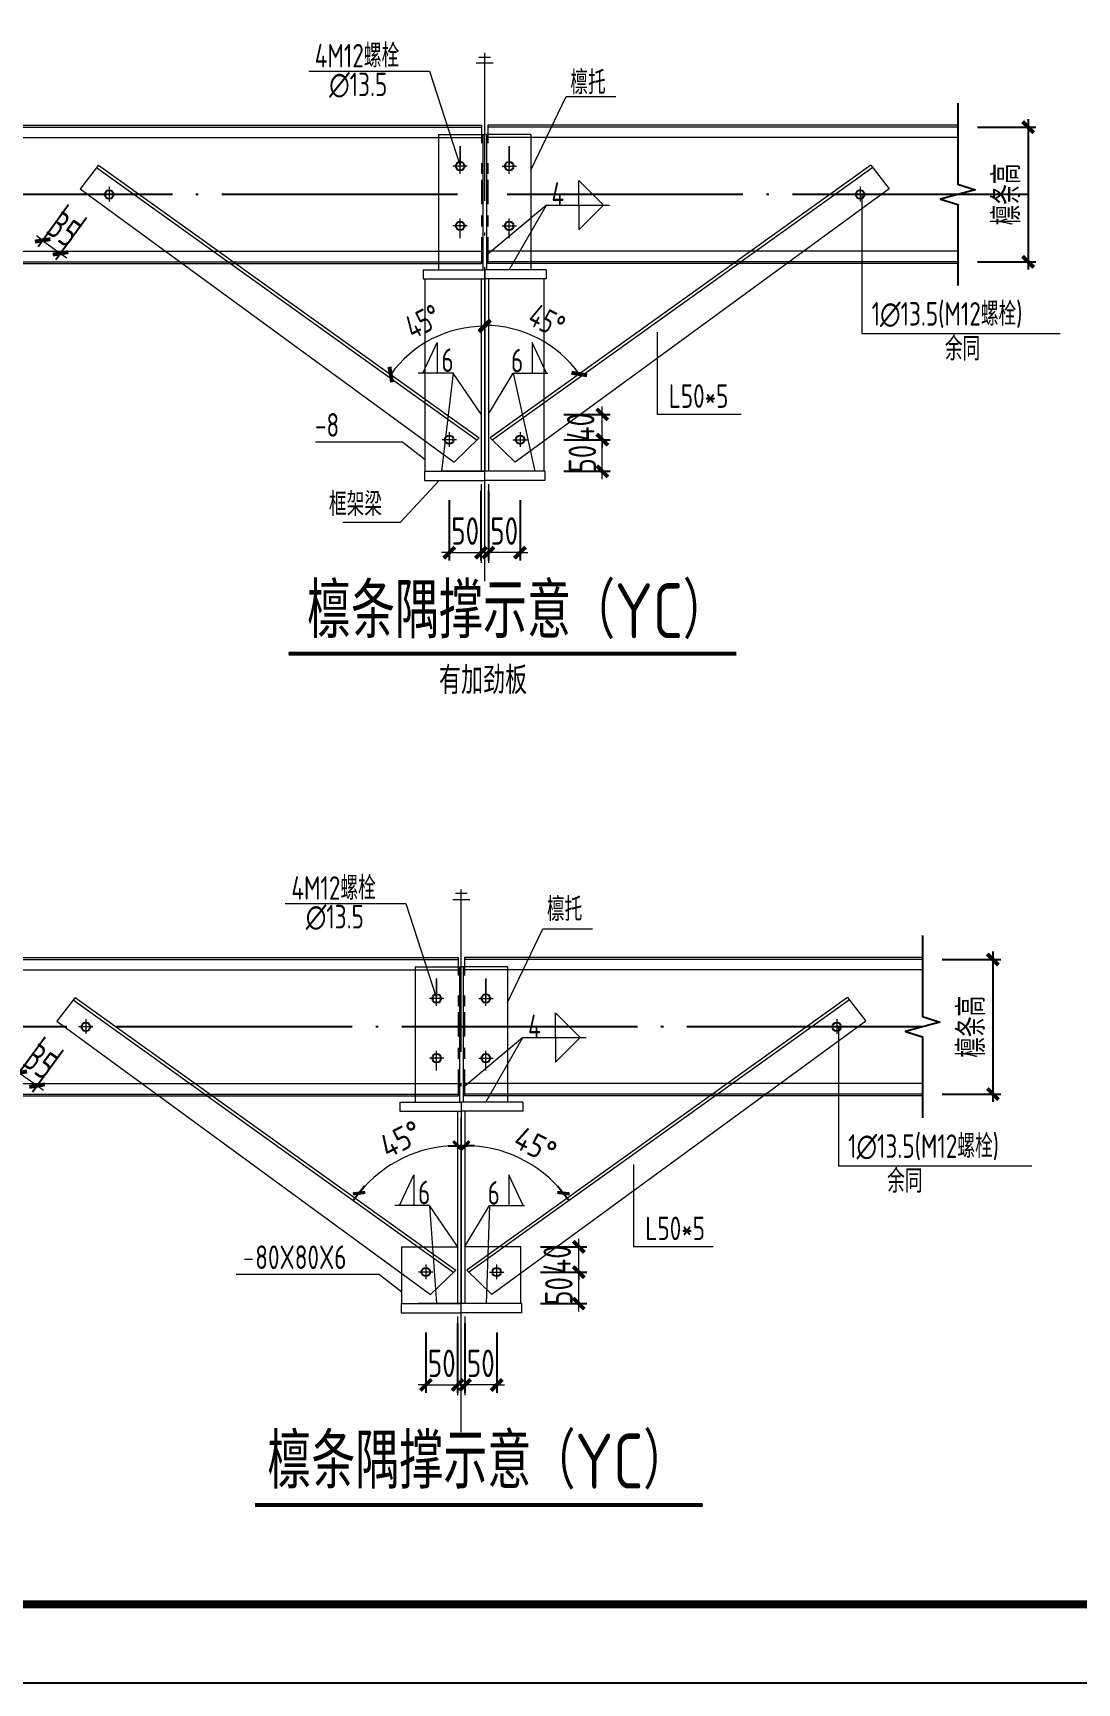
# Model space of a CAD drawing. Extents: x -2746917 to -971774, y -3334247 to -3250358.
# Drawn here: x -1714454 to -1701168, y -3316173 to -3295175 of the extents above; entities that cross this region are included whole.
import ezdxf

# ---------------------------------------------------------------- set-up
doc = ezdxf.new("R2010")
doc.units = 0
doc.header["$LTSCALE"] = 1000
doc.header["$MEASUREMENT"] = 0
doc.header["$PDMODE"] = 35
for name, pattern in [('2', [16, 12.5, -1.5, 0.5, -1.5]), ('DASHDOTX2', [50.8, 25.4, -12.7, 0, -12.7]), ('DOTE', [2.42, 2, -0.2, 0.02, -0.2])]:
    doc.linetypes.add(name, pattern=pattern)
doc.layers.get('0').update_dxf_attribs({"linetype": 'CONTINUOUS'})
doc.layers.get('Defpoints').update_dxf_attribs({"linetype": 'CONTINUOUS'})
for name, color, linetype in [('AXIS', 253, 'DOTE'), ('DIM', 3, 'CONTINUOUS'), ('NUM', 7, 'CONTINUOUS'), ('PUB_TITLE', 4, 'CONTINUOUS'), ('REIN', 1, 'CONTINUOUS'), ('TEXT', 7, 'CONTINUOUS'), ('THIN', 7, 'CONTINUOUS'), ('卫浴', 7, 'CONTINUOUS'), ('轴线', 253, '2')]:
    doc.layers.add(name, color=color, linetype=linetype)
doc.layers.add('yichutu', color=7, linetype='CONTINUOUS', true_color=0xffffff, plot=False)
doc.styles.add('TSSD_Dimension', font='tssdeng.shx', dxfattribs={"width": 0.75, "bigfont": 'Hztxt.shx'})
doc.styles.add('TSSD_Label', font='tssdeng.shx', dxfattribs={"width": 0.75, "bigfont": 'hztxt.shx'})
doc.styles.add('TSSD_Rein', font='Tssdeng.shx', dxfattribs={"width": 0.75, "bigfont": 'hztxt.shx'})
doc.dimstyles.new('TSSD_10_100', dxfattribs={"dimtxt": 350, "dimasz": 100, "dimexe": 100, "dimexo": 250, "dimgap": 100, "dimtad": 1, "dimdec": 0, "dimlfac": 0.1, "dimzin": 0, "dimdsep": 46, "dimtxsty": 'TSSD_Dimension', "dimblk": 'ARCHTICK', "dimcen": 0, "dimdle": 100, "dimclrt": 7, "dimadec": 0, "dimazin": 0, "dimtfac": 1, "dimtdec": 0, "dimtix": 1, "dimtmove": 2, "dimatfit": 3, "dimldrblk": 'ARCHTICK', "dimfxl": 1, "dimtolj": 1, "dimtzin": 0, "dimlwd": 5, "dimarcsym": 0})
doc.dimstyles.new('TSSD_25_100', dxfattribs={"dimtxt": 350, "dimasz": 100, "dimexe": 100, "dimexo": 250, "dimgap": 100, "dimtad": 1, "dimdec": 0, "dimlfac": 0.25, "dimzin": 0, "dimdsep": 46, "dimtxsty": 'TSSD_Dimension', "dimblk": 'ARCHTICK', "dimcen": 0, "dimdle": 100, "dimclrt": 7, "dimadec": 0, "dimazin": 0, "dimtfac": 1, "dimtdec": 0, "dimtix": 1, "dimtmove": 2, "dimatfit": 3, "dimfxl": 1, "dimtolj": 1, "dimtzin": 0, "dimarcsym": 0})

# ---------------------------------------------------------------- blocks, each defined once
blk = doc.blocks.new('_ArchTick')
at = {"color": 0, "const_width": 0.5}
blk.add_lwpolyline([(-0.71, -0.71), (0.71, 0.71)], dxfattribs=at)
blk = doc.blocks.new('*D3137')
at = {"layer": 'Defpoints', "color": 0}
for p in [(-1708659, -3300753), (-1708255, -3300870), (-1708659, -3301788)]:
    blk.add_point(p, dxfattribs=at)
at = {"layer": 'DIM', "color": 0, "lineweight": -2}
for p, q in [((-1708659, -3301003), (-1708659, -3301888)), ((-1708255, -3301120), (-1708255, -3301888))]:
    blk.add_line(p, q, dxfattribs=at)
at = {"layer": 'DIM', "color": 0, "lineweight": 5}
for p, q in [((-1708659, -3301788), (-1708759, -3301788)), ((-1708255, -3301788), (-1708659, -3301788)), ((-1708255, -3301788), (-1708155, -3301788))]:
    blk.add_line(p, q, dxfattribs=at)
at = {"layer": 'DIM', "color": 0, "lineweight": 5, "xscale": 100, "yscale": 100, "zscale": 100}
blk.add_blockref('_ArchTick', (-1708659, -3301788), dxfattribs=at)
at = {"layer": 'DIM', "color": 0, "lineweight": 5, "xscale": 100, "yscale": 100, "zscale": 100, "rotation": 180}
blk.add_blockref('_ArchTick', (-1708255, -3301788), dxfattribs=at)
at = {"layer": 'DIM', "color": 7, "lineweight": 5, "insert": (-1708457, -3301513), "char_height": 350, "attachment_point": 5, "style": 'TSSD_Dimension'}
blk.add_mtext('\\A1;50', dxfattribs=at)
blk = doc.blocks.new('*D3162')
at = {"layer": 'Defpoints', "color": 0}
for p in [(-1707949, -3300351), (-1707209, -3300351), (-1707949, -3300753)]:
    blk.add_point(p, dxfattribs=at)
at = {"layer": 'DIM', "color": 0, "lineweight": 5}
blk.add_line((-1707209, -3300853), (-1707209, -3300251), dxfattribs=at)
at = {"layer": 'DIM', "color": 0, "lineweight": -2}
for p, q in [((-1707699, -3300351), (-1707109, -3300351)), ((-1707699, -3300753), (-1707109, -3300753))]:
    blk.add_line(p, q, dxfattribs=at)
at = {"layer": 'DIM', "color": 0, "lineweight": 5, "xscale": 100, "yscale": 100, "zscale": 100}
for p, rotation in [((-1707209, -3300351), 90), ((-1707209, -3300753), 270)]:
    blk.add_blockref('_ArchTick', p, dxfattribs=dict(at, rotation=rotation))
at = {"layer": 'DIM', "color": 7, "lineweight": 5, "insert": (-1707463, -3300592), "char_height": 350, "attachment_point": 5, "rotation": 90, "style": 'TSSD_Dimension'}
blk.add_mtext('\\A1;50', dxfattribs=at)
blk = doc.blocks.new('*D3138')
at = {"layer": 'Defpoints', "color": 0}
for p in [(-1707949, -3300029), (-1707209, -3300029), (-1707949, -3300351)]:
    blk.add_point(p, dxfattribs=at)
at = {"layer": 'DIM', "color": 0, "lineweight": -2}
for p, q in [((-1707699, -3300029), (-1707109, -3300029)), ((-1707699, -3300351), (-1707109, -3300351))]:
    blk.add_line(p, q, dxfattribs=at)
at = {"layer": 'DIM', "color": 0, "lineweight": 5}
for p, q in [((-1707209, -3300029), (-1707209, -3299929)), ((-1707209, -3300351), (-1707209, -3300029)), ((-1707209, -3300351), (-1707209, -3300451))]:
    blk.add_line(p, q, dxfattribs=at)
at = {"layer": 'DIM', "color": 0, "lineweight": 5, "xscale": 100, "yscale": 100, "zscale": 100}
for p, rotation in [((-1707209, -3300029), 270), ((-1707209, -3300351), 90)]:
    blk.add_blockref('_ArchTick', p, dxfattribs=dict(at, rotation=rotation))
at = {"layer": 'DIM', "color": 7, "lineweight": 5, "insert": (-1707484, -3300190), "char_height": 350, "attachment_point": 5, "rotation": 90, "style": 'TSSD_Dimension'}
blk.add_mtext('\\A1;40', dxfattribs=at)
blk = doc.blocks.new('*D3139')
at = {"layer": 'Defpoints', "color": 0}
for p in [(-1709156, -3300870), (-1708753, -3300753), (-1708753, -3301788)]:
    blk.add_point(p, dxfattribs=at)
at = {"layer": 'DIM', "color": 0, "lineweight": -2}
for p, q in [((-1709156, -3301120), (-1709156, -3301888)), ((-1708753, -3301003), (-1708753, -3301888))]:
    blk.add_line(p, q, dxfattribs=at)
at = {"layer": 'DIM', "color": 0, "lineweight": 5}
for p, q in [((-1709156, -3301788), (-1709256, -3301788)), ((-1709156, -3301788), (-1708753, -3301788)), ((-1708753, -3301788), (-1708653, -3301788))]:
    blk.add_line(p, q, dxfattribs=at)
at = {"layer": 'DIM', "color": 0, "lineweight": 5, "xscale": 100, "yscale": 100, "zscale": 100}
blk.add_blockref('_ArchTick', (-1709156, -3301788), dxfattribs=at)
at = {"layer": 'DIM', "color": 0, "lineweight": 5, "xscale": 100, "yscale": 100, "zscale": 100, "rotation": 180}
blk.add_blockref('_ArchTick', (-1708753, -3301788), dxfattribs=at)
at = {"layer": 'DIM', "color": 7, "lineweight": 5, "insert": (-1708954, -3301513), "char_height": 350, "attachment_point": 5, "style": 'TSSD_Dimension'}
blk.add_mtext('\\A1;50', dxfattribs=at)
blk = doc.blocks.new('*D3163')
at = {"layer": 'Defpoints', "color": 0}
for p in [(-1713854, -3297159), (-1713627, -3297324), (-1714104, -3297979)]:
    blk.add_point(p, dxfattribs=at)
at = {"layer": 'DIM', "color": 0, "lineweight": -2}
for p, q in [((-1714001, -3297361), (-1714390, -3297895)), ((-1713774, -3297526), (-1714163, -3298060))]:
    blk.add_line(p, q, dxfattribs=at)
at = {"layer": 'DIM', "color": 0, "lineweight": 5}
for p, q in [((-1714331, -3297814), (-1714411, -3297755)), ((-1714331, -3297814), (-1714104, -3297979)), ((-1714104, -3297979), (-1714023, -3298038))]:
    blk.add_line(p, q, dxfattribs=at)
at = {"layer": 'DIM', "color": 0, "lineweight": 5, "xscale": 100, "yscale": 100, "zscale": 100}
for p, rotation in [((-1714331, -3297814), 323.9248785061371), ((-1714104, -3297979), 143.9248785061371)]:
    blk.add_blockref('_ArchTick', p, dxfattribs=dict(at, rotation=rotation))
at = {"layer": 'DIM', "color": 7, "lineweight": 5, "insert": (-1714055, -3297674), "char_height": 350, "attachment_point": 5, "rotation": 323.9249, "style": 'TSSD_Dimension'}
blk.add_mtext('\\A1;35', dxfattribs=at)
blk = doc.blocks.new('_DIMX')
blk.add_line((-150, 0), (150, 0))
at = {"const_width": 50}
blk.add_lwpolyline([(-70, -70), (70, 70)], dxfattribs=at)
blk = doc.blocks.new('*D3140')
at = {"layer": 'Defpoints', "color": 0}
for p in [(-1702683, -3296373), (-1702683, -3298086), (-1701790, -3298086)]:
    blk.add_point(p, dxfattribs=at)
at = {"layer": 'DIM', "color": 0, "lineweight": -2}
for p, q in [((-1701790, -3296273), (-1701790, -3298186)), ((-1702433, -3296373), (-1701690, -3296373)), ((-1702433, -3298086), (-1701690, -3298086))]:
    blk.add_line(p, q, dxfattribs=at)
at = {"layer": 'DIM', "color": 0, "lineweight": -2, "xscale": 100, "yscale": 100, "zscale": 100}
for p, rotation in [((-1701790, -3296373), 90), ((-1701790, -3298086), 270)]:
    blk.add_blockref('_ArchTick', p, dxfattribs=dict(at, rotation=rotation))
at = {"layer": 'DIM', "color": 7, "lineweight": 5, "insert": (-1702065, -3297229), "char_height": 350, "attachment_point": 5, "rotation": 90, "style": 'TSSD_Dimension'}
blk.add_mtext('\\A1;檩条高', dxfattribs=at)
blk = doc.blocks.new('*D3141')
at = {"layer": 'Defpoints', "color": 0}
for p in [(-1708957, -3311345), (-1708553, -3311462), (-1708957, -3312380)]:
    blk.add_point(p, dxfattribs=at)
at = {"layer": 'DIM', "color": 0, "lineweight": -2}
for p, q in [((-1708957, -3311595), (-1708957, -3312480)), ((-1708553, -3311712), (-1708553, -3312480))]:
    blk.add_line(p, q, dxfattribs=at)
at = {"layer": 'DIM', "color": 0, "lineweight": 5}
for p, q in [((-1708957, -3312380), (-1709057, -3312380)), ((-1708553, -3312380), (-1708957, -3312380)), ((-1708553, -3312380), (-1708453, -3312380))]:
    blk.add_line(p, q, dxfattribs=at)
at = {"layer": 'DIM', "color": 0, "lineweight": 5, "xscale": 100, "yscale": 100, "zscale": 100}
blk.add_blockref('_ArchTick', (-1708957, -3312380), dxfattribs=at)
at = {"layer": 'DIM', "color": 0, "lineweight": 5, "xscale": 100, "yscale": 100, "zscale": 100, "rotation": 180}
blk.add_blockref('_ArchTick', (-1708553, -3312380), dxfattribs=at)
at = {"layer": 'DIM', "color": 7, "lineweight": 5, "insert": (-1708755, -3312105), "char_height": 350, "attachment_point": 5, "style": 'TSSD_Dimension'}
blk.add_mtext('\\A1;50', dxfattribs=at)
blk = doc.blocks.new('*D3142')
at = {"layer": 'Defpoints', "color": 0}
for p in [(-1709051, -3311345), (-1709454, -3311462), (-1709051, -3312380)]:
    blk.add_point(p, dxfattribs=at)
at = {"layer": 'DIM', "color": 0, "lineweight": -2}
for p, q in [((-1709051, -3311595), (-1709051, -3312480)), ((-1709454, -3311712), (-1709454, -3312480))]:
    blk.add_line(p, q, dxfattribs=at)
at = {"layer": 'DIM', "color": 0, "lineweight": 5}
for p, q in [((-1709454, -3312380), (-1709554, -3312380)), ((-1709454, -3312380), (-1709051, -3312380)), ((-1709051, -3312380), (-1708951, -3312380))]:
    blk.add_line(p, q, dxfattribs=at)
at = {"layer": 'DIM', "color": 0, "lineweight": 5, "xscale": 100, "yscale": 100, "zscale": 100}
blk.add_blockref('_ArchTick', (-1709454, -3312380), dxfattribs=at)
at = {"layer": 'DIM', "color": 0, "lineweight": 5, "xscale": 100, "yscale": 100, "zscale": 100, "rotation": 180}
blk.add_blockref('_ArchTick', (-1709051, -3312380), dxfattribs=at)
at = {"layer": 'DIM', "color": 7, "lineweight": 5, "insert": (-1709252, -3312105), "char_height": 350, "attachment_point": 5, "style": 'TSSD_Dimension'}
blk.add_mtext('\\A1;50', dxfattribs=at)
blk = doc.blocks.new('*D3164')
at = {"layer": 'Defpoints', "color": 0}
for p in [(-1708247, -3310943), (-1707508, -3310943), (-1708247, -3311345)]:
    blk.add_point(p, dxfattribs=at)
at = {"layer": 'DIM', "color": 0, "lineweight": -2}
for p, q in [((-1707997, -3310943), (-1707408, -3310943)), ((-1707997, -3311345), (-1707408, -3311345))]:
    blk.add_line(p, q, dxfattribs=at)
at = {"layer": 'DIM', "color": 0, "lineweight": 5}
blk.add_line((-1707508, -3311445), (-1707508, -3310843), dxfattribs=at)
at = {"layer": 'DIM', "color": 0, "lineweight": 5, "xscale": 100, "yscale": 100, "zscale": 100}
for p, rotation in [((-1707508, -3310943), 90), ((-1707508, -3311345), 270)]:
    blk.add_blockref('_ArchTick', p, dxfattribs=dict(at, rotation=rotation))
at = {"layer": 'DIM', "color": 7, "lineweight": 5, "insert": (-1707762, -3311184), "char_height": 350, "attachment_point": 5, "rotation": 90, "style": 'TSSD_Dimension'}
blk.add_mtext('\\A1;50', dxfattribs=at)
blk = doc.blocks.new('*D3143')
at = {"layer": 'Defpoints', "color": 0}
for p in [(-1708247, -3310621), (-1707508, -3310621), (-1708247, -3310943)]:
    blk.add_point(p, dxfattribs=at)
at = {"layer": 'DIM', "color": 0, "lineweight": 5}
for p, q in [((-1707508, -3310621), (-1707508, -3310521)), ((-1707508, -3310943), (-1707508, -3310621)), ((-1707508, -3310943), (-1707508, -3311043))]:
    blk.add_line(p, q, dxfattribs=at)
at = {"layer": 'DIM', "color": 0, "lineweight": -2}
for p, q in [((-1707997, -3310621), (-1707408, -3310621)), ((-1707997, -3310943), (-1707408, -3310943))]:
    blk.add_line(p, q, dxfattribs=at)
at = {"layer": 'DIM', "color": 0, "lineweight": 5, "xscale": 100, "yscale": 100, "zscale": 100}
for p, rotation in [((-1707508, -3310621), 270), ((-1707508, -3310943), 90)]:
    blk.add_blockref('_ArchTick', p, dxfattribs=dict(at, rotation=rotation))
at = {"layer": 'DIM', "color": 7, "lineweight": 5, "insert": (-1707783, -3310782), "char_height": 350, "attachment_point": 5, "rotation": 90, "style": 'TSSD_Dimension'}
blk.add_mtext('\\A1;40', dxfattribs=at)
blk = doc.blocks.new('*D3144')
at = {"layer": 'Defpoints', "color": 0}
for p in [(-1703132, -3306965), (-1703132, -3308678), (-1702239, -3308678)]:
    blk.add_point(p, dxfattribs=at)
at = {"layer": 'DIM', "color": 0, "lineweight": -2}
for p, q in [((-1702882, -3306965), (-1702139, -3306965)), ((-1702239, -3306865), (-1702239, -3308778)), ((-1702882, -3308678), (-1702139, -3308678))]:
    blk.add_line(p, q, dxfattribs=at)
at = {"layer": 'DIM', "color": 0, "lineweight": -2, "xscale": 100, "yscale": 100, "zscale": 100}
for p, rotation in [((-1702239, -3306965), 90), ((-1702239, -3308678), 270)]:
    blk.add_blockref('_ArchTick', p, dxfattribs=dict(at, rotation=rotation))
at = {"layer": 'DIM', "color": 7, "lineweight": 5, "insert": (-1702514, -3307821), "char_height": 350, "attachment_point": 5, "rotation": 90, "style": 'TSSD_Dimension'}
blk.add_mtext('\\A1;檩条高', dxfattribs=at)
blk = doc.blocks.new('*D3425')
at = {"layer": 'Defpoints', "color": 0}
for p in [(-1714152, -3307751), (-1713925, -3307916), (-1714402, -3308571)]:
    blk.add_point(p, dxfattribs=at)
at = {"layer": 'DIM', "color": 0, "lineweight": -2}
for p, q in [((-1714299, -3307953), (-1714688, -3308487)), ((-1714072, -3308118), (-1714461, -3308652))]:
    blk.add_line(p, q, dxfattribs=at)
at = {"layer": 'DIM', "color": 0, "lineweight": 5}
for p, q in [((-1714629, -3308406), (-1714710, -3308347)), ((-1714629, -3308406), (-1714402, -3308571)), ((-1714402, -3308571), (-1714321, -3308630))]:
    blk.add_line(p, q, dxfattribs=at)
at = {"layer": 'DIM', "color": 0, "lineweight": 5, "xscale": 100, "yscale": 100, "zscale": 100}
for p, rotation in [((-1714629, -3308406), 323.9248785061371), ((-1714402, -3308571), 143.9248785061371)]:
    blk.add_blockref('_ArchTick', p, dxfattribs=dict(at, rotation=rotation))
at = {"layer": 'DIM', "color": 7, "lineweight": 5, "insert": (-1714354, -3308266), "char_height": 350, "attachment_point": 5, "rotation": 323.9249, "style": 'TSSD_Dimension'}
blk.add_mtext('\\A1;35', dxfattribs=at)
blk = doc.blocks.new('yct-891-420-89100-42000-100-2004.0')
at = {"layer": 'yichutu', "color": 7, "true_color": 0xffffff}
blk.add_lwpolyline([(0, 0), (0, 42000), (89100, 42000), (89100, 0)], close=True, dxfattribs=at)
blk = doc.blocks.new('A$C440D491C')
at = {"layer": 'PUB_TITLE'}
blk.add_lwpolyline([(0, 0), (0, 42000), (89100, 42000), (89100, 0)], close=True, dxfattribs=at)
at = {"layer": 'PUB_TITLE', "const_width": 100}
blk.add_lwpolyline([(88100, 1000), (88100, 41000), (713, 41000), (713, 1000), (88100, 1000)], dxfattribs=at)

msp = doc.modelspace()

# ---------------------------------------------------------------- linework, layer by layer
at = {"color": 4, "lineweight": 5}
for p, q in [((-1714694.3, -3296505.81), (-1708744.82, -3296505.81)), ((-1709292.85, -3296466.67), (-1708705.67, -3296466.67)), ((-1709292.85, -3296466.67), (-1709292.85, -3298187.35)), ((-1708744.82, -3296349.23), (-1708744.82, -3296578.72)), ((-1708729.16, -3296466.67), (-1708729.16, -3298187.35)), ((-1708118.49, -3296466.67), (-1708705.67, -3296466.67)), ((-1708682.18, -3296466.67), (-1708682.18, -3298187.35)), ((-1708666.53, -3296349.23), (-1708666.53, -3296578.72)), ((-1702683.48, -3296505.81), (-1708666.53, -3296505.81)), ((-1708118.49, -3296466.67), (-1708118.49, -3298187.35)), ((-1709018.83, -3296613.8), (-1709018.83, -3296847.58)), ((-1709018.83, -3296965.28), (-1709018.83, -3296618.09)), ((-1708392.51, -3296613.8), (-1708392.51, -3296847.58)), ((-1708392.51, -3296965.28), (-1708392.51, -3296618.09)), ((-1713621.02, -3296856.31), (-1713853.55, -3297159.06)), ((-1713644.87, -3296887.35), (-1708799.62, -3300357.79)), ((-1713621.02, -3296856.31), (-1708775.77, -3300326.75)), ((-1708928.61, -3296869.54), (-1709110.75, -3296869.54)), ((-1708928.61, -3296869.54), (-1709110.75, -3296869.54)), ((-1708744.82, -3296831.8), (-1708744.82, -3296965.51)), ((-1708666.53, -3296831.8), (-1708666.53, -3296965.51)), ((-1703790.61, -3296855.93), (-1708635.57, -3300326.75)), ((-1703766.76, -3296886.98), (-1708611.72, -3300357.79)), ((-1708482.73, -3296869.54), (-1708300.59, -3296869.54)), ((-1708482.73, -3296869.54), (-1708300.59, -3296869.54)), ((-1703790.61, -3296855.93), (-1703557.79, -3297159.06)), ((-1713483.14, -3297133.4), (-1713483.14, -3297320.59)), ((-1708744.82, -3297045.34), (-1708744.82, -3297352.04)), ((-1708666.53, -3297045.34), (-1708666.53, -3297352.04)), ((-1703928.2, -3297133.4), (-1703928.2, -3297320.59)), ((-1713853.55, -3297159.06), (-1709095.22, -3300637.2)), ((-1713392.93, -3297229.15), (-1713575.06, -3297229.15)), ((-1703558.13, -3297158.61), (-1708316.12, -3300637.2)), ((-1704018.42, -3297229.15), (-1703836.28, -3297229.15)), ((-1709018.83, -3297787.33), (-1709018.83, -3297537.31)), ((-1708744.82, -3297495.87), (-1708744.82, -3297637.14)), ((-1708666.53, -3297495.87), (-1708666.53, -3297637.14)), ((-1708392.51, -3297787.33), (-1708392.51, -3297537.31)), ((-1708928.61, -3297628.75), (-1709110.75, -3297628.75)), ((-1708744.82, -3297773.92), (-1708744.82, -3298109.06)), ((-1708666.53, -3297773.92), (-1708666.53, -3298109.06)), ((-1708482.73, -3297628.75), (-1708300.59, -3297628.75)), ((-1714694.3, -3297952.48), (-1708744.82, -3297952.48)), ((-1702683.48, -3297952.48), (-1708666.53, -3297952.48)), ((-1709488.57, -3298187.35), (-1708705.67, -3298187.35)), ((-1709488.57, -3298187.35), (-1709488.57, -3298304.79)), ((-1708705.67, -3298187.35), (-1708705.67, -3300752.99)), ((-1708705.67, -3298187.35), (-1708705.67, -3300403.25)), ((-1707922.77, -3298187.35), (-1708705.67, -3298187.35)), ((-1707922.77, -3298187.35), (-1707922.77, -3298304.79)), ((-1709488.57, -3298304.79), (-1708705.67, -3298304.79)), ((-1709462.41, -3300752.99), (-1709462.41, -3298304.79)), ((-1708752.64, -3298304.79), (-1708752.64, -3300752.99)), ((-1707922.77, -3298304.79), (-1708705.67, -3298304.79)), ((-1708658.7, -3298304.79), (-1708658.7, -3300752.99)), ((-1707948.93, -3300752.99), (-1707948.93, -3298304.79)), ((-1709156.04, -3300254.8), (-1709156.04, -3300441.99)), ((-1708255.31, -3300254.8), (-1708255.31, -3300441.99)), ((-1709065.82, -3300350.54), (-1709247.95, -3300350.54)), ((-1708775.77, -3300326.75), (-1709095.22, -3300637.2)), ((-1708635.57, -3300326.75), (-1708316.12, -3300637.2)), ((-1708345.52, -3300350.54), (-1708163.39, -3300350.54)), ((-1709472.57, -3300752.99), (-1708705.67, -3300752.99)), ((-1709472.57, -3300752.99), (-1709472.57, -3300870.43)), ((-1709472.57, -3300870.43), (-1708705.67, -3300870.43)), ((-1708705.67, -3300752.99), (-1709256.41, -3300752.99)), ((-1707938.77, -3300752.99), (-1708705.67, -3300752.99)), ((-1707938.77, -3300870.43), (-1708705.67, -3300870.43)), ((-1707938.77, -3300752.99), (-1707938.77, -3300870.43)), ((-1709042.93, -3306941.28, 336), (-1709042.93, -3307170.77, 336)), ((-1708964.64, -3306941.28, 336), (-1708964.64, -3307170.77, 336)), ((-1714875.88, -3307097.86, 336), (-1709042.93, -3307097.86, 336)), ((-1709590.96, -3307058.72, 336), (-1709590.96, -3308779.4, 336)), ((-1709590.96, -3307058.72, 336), (-1709003.78, -3307058.72, 336)), ((-1709316.94, -3307205.85, 336), (-1709316.94, -3307439.63, 336)), ((-1709316.94, -3307557.33, 336), (-1709316.94, -3307210.15, 336)), ((-1709027.27, -3307058.72, 336), (-1709027.27, -3308779.4, 336)), ((-1708416.6, -3307058.72, 336), (-1709003.78, -3307058.72, 336)), ((-1708980.29, -3307058.72, 336), (-1708980.29, -3308779.4, 336)), ((-1703132.27, -3307097.86, 336), (-1708964.64, -3307097.86, 336)), ((-1708690.62, -3307205.85, 336), (-1708690.62, -3307439.63, 336)), ((-1708690.62, -3307557.33, 336), (-1708690.62, -3307210.15, 336)), ((-1708416.6, -3307058.72, 336), (-1708416.6, -3308779.4, 336)), ((-1709042.93, -3307423.85, 336), (-1709042.93, -3307557.57, 336)), ((-1708964.64, -3307423.85, 336), (-1708964.64, -3307557.57, 336)), ((-1713919.13, -3307448.36, 336), (-1714151.66, -3307751.11, 336)), ((-1713942.98, -3307479.4, 336), (-1709097.73, -3310949.85, 336)), ((-1713919.13, -3307448.36, 336), (-1709073.89, -3310918.8, 336)), ((-1709226.72, -3307461.59, 336), (-1709408.86, -3307461.59, 336)), ((-1709226.72, -3307461.59, 336), (-1709408.86, -3307461.59, 336)), ((-1709042.93, -3307637.4, 336), (-1709042.93, -3307944.09, 336)), ((-1708964.64, -3307637.4, 336), (-1708964.64, -3307944.09, 336)), ((-1704088.72, -3307447.99, 336), (-1708933.68, -3310918.8, 336)), ((-1704064.87, -3307479.03, 336), (-1708909.83, -3310949.85, 336)), ((-1708780.84, -3307461.59, 336), (-1708598.7, -3307461.59, 336)), ((-1708780.84, -3307461.59, 336), (-1708598.7, -3307461.59, 336)), ((-1704088.72, -3307447.99, 336), (-1703855.9, -3307751.11, 336)), ((-1714151.66, -3307751.11, 336), (-1709393.33, -3311229.25, 336)), ((-1713691.04, -3307821.2, 336), (-1713873.17, -3307821.2, 336)), ((-1713781.26, -3307725.45, 336), (-1713781.26, -3307912.64, 336)), ((-1703856.24, -3307750.66, 336), (-1708614.23, -3311229.25, 336)), ((-1707804.99, -3307958.49, 336), (-1707804.99, -3307645.33, 336)), ((-1707804.99, -3307645.33, 336), (-1707491.83, -3307958.49, 336)), ((-1704316.53, -3307821.2, 336), (-1704134.39, -3307821.2, 336)), ((-1704226.31, -3307725.45, 336), (-1704226.31, -3307912.64, 336)), ((-1708219.16, -3307958.49, 336), (-1708964.64, -3308582.12, 336)), ((-1708690.62, -3308782.11, 336), (-1708219.16, -3307958.49, 336)), ((-1708219.16, -3307958.49, 336), (-1707414.85, -3307958.49, 336)), ((-1707804.99, -3307958.49, 336), (-1707804.99, -3308271.65, 336)), ((-1707804.99, -3308271.65, 336), (-1707491.83, -3307958.49, 336)), ((-1709226.72, -3308220.8, 336), (-1709408.86, -3308220.8, 336)), ((-1709316.94, -3308379.38, 336), (-1709316.94, -3308129.36, 336)), ((-1709042.93, -3308087.92, 336), (-1709042.93, -3308229.19, 336)), ((-1708964.64, -3308087.92, 336), (-1708964.64, -3308229.19, 336)), ((-1708780.84, -3308220.8, 336), (-1708598.7, -3308220.8, 336)), ((-1708690.62, -3308379.38, 336), (-1708690.62, -3308129.36, 336)), ((-1709042.93, -3308365.97, 336), (-1709042.93, -3308701.11, 336)), ((-1708964.64, -3308365.97, 336), (-1708964.64, -3308701.11, 336)), ((-1714875.88, -3308544.53, 336), (-1709042.93, -3308544.53, 336)), ((-1703132.27, -3308544.53, 336), (-1708964.64, -3308544.53, 336)), ((-1709786.69, -3308779.4, 336), (-1709786.69, -3308896.84, 336)), ((-1709786.69, -3308779.4, 336), (-1709003.78, -3308779.4, 336)), ((-1709786.69, -3308896.84, 336), (-1709003.78, -3308896.84, 336)), ((-1709050.76, -3308896.84, 336), (-1709050.76, -3311345.04, 336)), ((-1709003.78, -3308779.4, 336), (-1709003.78, -3310995.3, 336)), ((-1709003.78, -3308779.4, 336), (-1709003.78, -3311345.04, 336)), ((-1708220.88, -3308779.4, 336), (-1709003.78, -3308779.4, 336)), ((-1708220.88, -3308896.84, 336), (-1709003.78, -3308896.84, 336)), ((-1708956.81, -3308896.84, 336), (-1708956.81, -3311345.04, 336)), ((-1708220.88, -3308779.4, 336), (-1708220.88, -3308896.84, 336)), ((-1709790.84, -3310095.51, 336), (-1709608.15, -3309705.41, 336)), ((-1709608.15, -3309705.41, 336), (-1709608.15, -3310095.51, 336)), ((-1708216.72, -3310095.51, 336), (-1708399.41, -3309705.41, 336)), ((-1708399.41, -3309705.41, 336), (-1708399.41, -3310095.51, 336)), ((-1709406.71, -3310095.32, 336), (-1709851.28, -3310095.32, 336)), ((-1709406.71, -3310095.32, 336), (-1709319.65, -3311345.04, 336)), ((-1709050.76, -3310616.81, 336), (-1709406.71, -3310095.32, 336)), ((-1708956.81, -3310616.81, 336), (-1708643.35, -3310095.51, 336)), ((-1708643.35, -3310095.51, 336), (-1708687.91, -3311345.04, 336)), ((-1708643.35, -3310095.51, 336), (-1708198.78, -3310095.51, 336)), ((-1709760.52, -3311345.04, 336), (-1709760.52, -3310621.05, 336)), ((-1709760.52, -3310621.05, 336), (-1709050.76, -3310621.05, 336)), ((-1708247.05, -3310621.05, 336), (-1708956.81, -3310621.05, 336)), ((-1708247.05, -3311345.04, 336), (-1708247.05, -3310621.05, 336)), ((-1709363.93, -3310942.6, 336), (-1709546.06, -3310942.6, 336)), ((-1709454.15, -3310846.85, 336), (-1709454.15, -3311034.04, 336)), ((-1709073.89, -3310918.8, 336), (-1709393.33, -3311229.25, 336)), ((-1708933.68, -3310918.8, 336), (-1708614.23, -3311229.25, 336)), ((-1708643.64, -3310942.6, 336), (-1708461.5, -3310942.6, 336)), ((-1708553.42, -3310846.85, 336), (-1708553.42, -3311034.04, 336)), ((-1709770.69, -3311345.04, 336), (-1709770.69, -3311462.48, 336)), ((-1709770.69, -3311345.04, 336), (-1709003.78, -3311345.04, 336)), ((-1709003.78, -3311345.04, 336), (-1709554.52, -3311345.04, 336)), ((-1708236.88, -3311345.04, 336), (-1709003.78, -3311345.04, 336)), ((-1708236.88, -3311345.04, 336), (-1708236.88, -3311462.48, 336)), ((-1709770.69, -3311462.48, 336), (-1709003.78, -3311462.48, 336)), ((-1708236.88, -3311462.48, 336), (-1709003.78, -3311462.48, 336))]:
    msp.add_line(p, q, dxfattribs=at)
at = {"lineweight": 5}
for p, q in [((-1711200.92, -3303072.37), (-1705505.01, -3303072.37)), ((-1711626.95, -3313907.61, 336), (-1705931.04, -3313907.61, 336))]:
    msp.add_line(p, q, dxfattribs=at)
at = {"color": 4}
for centre in [(-1709018.83, -3296869.54), (-1708392.51, -3296869.54), (-1713483.14, -3297229.15), (-1703928.2, -3297229.15), (-1709018.83, -3297628.75), (-1708392.51, -3297628.75), (-1709156.04, -3300350.54), (-1708255.31, -3300350.54), (-1709316.94, -3307461.59, 336), (-1708690.62, -3307461.59, 336), (-1713781.26, -3307821.2, 336), (-1704226.31, -3307821.2, 336), (-1709316.94, -3308220.8, 336), (-1708690.62, -3308220.8, 336), (-1709454.15, -3310942.6, 336), (-1708553.42, -3310942.6, 336)]:
    msp.add_circle(centre, 54.8, dxfattribs=at)
at = {"layer": 'AXIS', "lineweight": 5, "ltscale": 2}
for p, q in [((-1708705.67, -3302152.78), (-1708705.67, -3295427.46)), ((-1709003.78, -3312979.52, 336), (-1709003.78, -3306075.28, 336))]:
    msp.add_line(p, q, dxfattribs=at)
at = {"layer": 'AXIS', "ltscale": 1.5}
for p, q in [((-1701790.16, -3297229.15), (-1714694.3, -3297229.15)), ((-1703132.27, -3307821.2, 288), (-1714875.88, -3307821.2, 288))]:
    msp.add_line(p, q, dxfattribs=at)
at = {"layer": 'DIM', "lineweight": 5}
for centre, radius, start, end in [((-1708705.67, -3300376.96), 1470.53, 90, 144.387598), ((-1708705.67, -3300376.97), 1480.49, 35.616917, 90), ((-1709050.76, -3310937.22, 336), 1602.35, 90.028606, 141.434643), ((-1708956.81, -3310937.22, 336), 1602.35, 38.565357, 89.971394)]:
    msp.add_arc(centre, radius, start, end, dxfattribs=at)
at = {"layer": 'NUM', "const_width": 50}
msp.add_lwpolyline([(-1711200.92, -3303072.37), (-1705505.01, -3303072.37)], dxfattribs=at)
at = {"layer": 'NUM', "const_width": 50, "elevation": 336}
msp.add_lwpolyline([(-1711626.95, -3313907.61), (-1705931.04, -3313907.61)], dxfattribs=at)
at = {"layer": 'REIN', "color": 4, "linetype": 'ByBlock', "lineweight": 5}
for p, q in [((-1714694.3, -3296349.23), (-1708744.82, -3296349.23)), ((-1714694.3, -3296372.72), (-1708744.82, -3296372.72)), ((-1702683.48, -3296349.23), (-1708666.53, -3296349.23)), ((-1702683.48, -3296372.72), (-1708666.53, -3296372.72)), ((-1714694.3, -3298085.57), (-1708744.82, -3298085.57)), ((-1714694.3, -3298109.06), (-1708744.82, -3298109.06)), ((-1702683.48, -3298085.57), (-1708666.53, -3298085.57)), ((-1702683.48, -3298109.06), (-1708666.53, -3298109.06)), ((-1714875.88, -3306941.28, 336), (-1709042.93, -3306941.28, 336)), ((-1714875.88, -3306964.77, 336), (-1709042.93, -3306964.77, 336)), ((-1703132.27, -3306941.28, 336), (-1708964.64, -3306941.28, 336)), ((-1703132.27, -3306964.77, 336), (-1708964.64, -3306964.77, 336)), ((-1714875.88, -3308677.62, 336), (-1709042.93, -3308677.62, 336)), ((-1703132.27, -3308677.62, 336), (-1708964.64, -3308677.62, 336)), ((-1714875.88, -3308701.11, 336), (-1709042.93, -3308701.11, 336)), ((-1703132.27, -3308701.11, 336), (-1708964.64, -3308701.11, 336))]:
    msp.add_line(p, q, dxfattribs=at)
at = {"layer": 'TEXT', "lineweight": 5}
for p, q in [((-1710945.11, -3295661.03), (-1709409.47, -3295661.03)), ((-1709409.47, -3295661.03), (-1709018.83, -3296867.39)), ((-1708118.49, -3296921.34), (-1707667.9, -3295983.59)), ((-1707667.9, -3295983.59), (-1707037.52, -3295983.59)), ((-1707506.88, -3297053.28), (-1707193.72, -3297366.44)), ((-1707506.88, -3297366.44), (-1707506.88, -3297053.28)), ((-1703904.91, -3297229.15), (-1703904.91, -3299002.55)), ((-1707921.05, -3297366.44), (-1708666.53, -3297990.07)), ((-1708392.51, -3298190.06), (-1707921.05, -3297366.44)), ((-1707921.05, -3297366.44), (-1707116.73, -3297366.44)), ((-1707506.88, -3297679.6), (-1707193.72, -3297366.44)), ((-1707506.88, -3297366.44), (-1707506.88, -3297679.6)), ((-1706512.21, -3298981.01), (-1706512.21, -3300028.48)), ((-1701383.78, -3299002.55), (-1703904.91, -3299002.55)), ((-1709492.73, -3299503.46), (-1709310.04, -3299113.35)), ((-1709310.04, -3299113.35), (-1709310.04, -3299503.46)), ((-1708101.3, -3299113.35), (-1708101.3, -3299503.46)), ((-1707918.61, -3299503.46), (-1708101.3, -3299113.35)), ((-1709108.6, -3299503.27), (-1709553.17, -3299503.27)), ((-1709108.6, -3299503.27), (-1709256.41, -3300752.99)), ((-1708752.64, -3300024.76), (-1709108.6, -3299503.27)), ((-1708658.7, -3300024.76), (-1708345.24, -3299503.46)), ((-1708345.24, -3299503.46), (-1708069.51, -3300752.99)), ((-1708345.24, -3299503.46), (-1707900.67, -3299503.46)), ((-1705440.12, -3300028.48), (-1706512.21, -3300028.48)), ((-1709745.51, -3300380.55), (-1710859.97, -3300380.55)), ((-1709745.51, -3300380.55), (-1709462.41, -3300603.46)), ((-1709778.36, -3301397.95), (-1709284.93, -3300870.43)), ((-1710511.93, -3301397.95), (-1709778.36, -3301397.95)), ((-1711243.22, -3306253.08, 336), (-1709707.58, -3306253.08, 336)), ((-1709707.58, -3306253.08, 336), (-1709316.94, -3307459.44, 336)), ((-1708416.6, -3307513.39, 336), (-1707966.02, -3306575.64, 336)), ((-1707966.02, -3306575.64, 336), (-1707335.64, -3306575.64, 336)), ((-1704203.87, -3307821.2, 336), (-1704203.87, -3309594.6, 336)), ((-1706810.32, -3309573.06, 336), (-1706810.32, -3310620.53, 336)), ((-1701743.75, -3309594.6, 336), (-1704203.87, -3309594.6, 336)), ((-1711659.77, -3310783.69, 336), (-1711760.8, -3310783.69, 336)), ((-1705798.64, -3310620.53, 336), (-1706810.32, -3310620.53, 336)), ((-1710043.62, -3310972.6, 336), (-1711870.22, -3310972.6, 336)), ((-1710043.62, -3310972.6, 336), (-1709760.52, -3311195.51, 336))]:
    msp.add_line(p, q, dxfattribs=at)
at = {"layer": 'THIN'}
for points, elevation in [([(-1702683.48, -3296069.23), (-1702683.48, -3297099.15), (-1702463.48, -3297169.15), (-1702903.48, -3297289.15), (-1702683.48, -3297359.15), (-1702683.48, -3298389.06)], -48), ([(-1703132.27, -3306661.28), (-1703132.27, -3307691.2), (-1702912.27, -3307761.2), (-1703352.27, -3307881.2), (-1703132.27, -3307951.2), (-1703132.27, -3308981.11)], 288)]:
    msp.add_lwpolyline(points, dxfattribs=dict(at, elevation=elevation))
at = {"layer": '卫浴', "color": 252, "lineweight": 5}
for p, q in [((-1708752.64, -3300914.99), (-1708752.64, -3301917.93)), ((-1708658.7, -3300914.99), (-1708658.7, -3301917.93)), ((-1709050.76, -3311507.04, 336), (-1709050.76, -3312509.98, 336)), ((-1708956.81, -3311507.04, 336), (-1708956.81, -3312509.98, 336))]:
    msp.add_line(p, q, dxfattribs=at)
at = {"layer": '轴线', "color": 1, "linetype": 'DASHDOTX2', "lineweight": 5, "ltscale": 60}
for p, q in [((-1708813.79, -3295553.99), (-1708597.55, -3295553.99)), ((-1708779.32, -3295480.52), (-1708630.14, -3295480.52)), ((-1709077.43, -3306119.74, 336), (-1708928.25, -3306119.74, 336)), ((-1709111.9, -3306201.8, 336), (-1708895.66, -3306201.8, 336))]:
    msp.add_line(p, q, dxfattribs=at)

# ---------------------------------------------------------------- block references
at = {"ltscale": 1.5}
msp.add_blockref('A$C440D491C', (-1781995.02, -3316173.05), dxfattribs=at)
at = {"layer": 'DIM', "lineweight": 5}
for name, p, xscale, yscale, zscale, rotation in [('_ArchTick', (-1708705.67, -3298896.48), 100, 100, 100, 180), ('_ArchTick', (-1709901.17, -3299520.67), 99.99999999990956, 100, 100, 234.3875979888985), ('_ArchTick', (-1707502.14, -3299514.79), 100.000000000013, 100, 100, 305.616916682376), ('_DIMX', (-1709050.76, -3309334.87, 336), -0.800000000060315, 0.8000000002793968, 0.8000000000000114, 180.0143029098574), ('_DIMX', (-1708956.81, -3309334.87, 336), 0.800000000060315, 0.8000000002793968, 0.8000000000000114, 179.9856970901427), ('_DIMX', (-1710304.13, -3309938.93, 336), -0.8000000001242598, 0.8000000002793968, 0.8000000000000114, 51.4489457789241), ('_DIMX', (-1707703.43, -3309938.93, 336), 0.7999999999791569, 0.8000000002793968, 0.8000000000000114, 308.551054208035)]:
    msp.add_blockref(name, p, dxfattribs=dict(at, xscale=xscale, yscale=yscale, zscale=zscale, rotation=rotation))
at = {"layer": 'DIM', "lineweight": 5, "xscale": 100, "yscale": 100, "zscale": 100}
msp.add_blockref('_ArchTick', (-1708705.67, -3298906.43), dxfattribs=at)
at = {"layer": 'yichutu'}
msp.add_blockref('yct-891-420-89100-42000-100-2004.0', (-1781995.02, -3316173.05), dxfattribs=at)

# ---------------------------------------------------------------- texts
at = {"layer": 'DIM', "color": 7, "lineweight": 5, "char_height": 300, "attachment_point": 5, "style": 'TSSD_Dimension'}
for insert, rotation in [((-1709491.96, -3298846.61), 27.193799), ((-1707914.89, -3298837.73), 332.808458)]:
    msp.add_mtext('45°', dxfattribs=dict(at, insert=insert, rotation=rotation))
at = {"layer": 'TEXT', "lineweight": 5}
for s, height, style, width, p in [('4M12螺栓', 300, 'TSSD_Rein', 0.75, (-1710868.28, -3295613.19)), ('∅13.5', 300, 'TSSD_Rein', 0.75, (-1710684.14, -3295978.6)), ('檩托', 300, 'TSSD_Rein', 0.75, (-1707615.39, -3295954.06)), ('4', 300, 'TSSD_Rein', 0.75, (-1707855.71, -3297372.74)), ('1∅13.5(M12螺栓)', 300, 'TSSD_Rein', 0.75, (-1703781.84, -3298898.49)), ('余同', 300, 'TSSD_Rein', 0.75, (-1702849.11, -3299342.13)), ('6', 300, 'TSSD_Rein', 0.75, (-1709255.52, -3299488.8)), ('6', 300, 'TSSD_Rein', 0.75, (-1708370.36, -3299494.3)), ('L50*5', 300, 'TSSD_Rein', 0.75, (-1706364.01, -3299945.38)), ('-8', 300, 'TSSD_Rein', 0.75, (-1710865.42, -3300312.4)), ('框架梁', 300, 'TSSD_Rein', 0.75, (-1710687.79, -3301321.11)), ('檩条隅撑示意（YC）', 700, 'TSSD_Label', 0.8, (-1710967.06, -3302876.84)), ('有加劲板', 350, 'TSSD_Label', 0.8, (-1709286.27, -3303587.91)), ('4M12螺栓', 300, 'TSSD_Rein', 0.75, (-1711166.39, -3306205.25, 336)), ('檩托', 300, 'TSSD_Rein', 0.75, (-1707913.5, -3306476.07, 336)), ('∅13.5', 300, 'TSSD_Rein', 0.75, (-1710982.25, -3306570.66, 336)), ('4', 300, 'TSSD_Rein', 0.75, (-1708153.82, -3307964.79, 336)), ('1∅13.5(M12螺栓)', 300, 'TSSD_Rein', 0.75, (-1704080.8, -3309490.54, 336)), ('余同', 300, 'TSSD_Rein', 0.75, (-1703583.99, -3309934.18, 336)), ('6', 300, 'TSSD_Rein', 0.75, (-1709553.63, -3310080.85, 336)), ('6', 300, 'TSSD_Rein', 0.75, (-1708668.47, -3310086.35, 336)), ('L50*5', 300, 'TSSD_Rein', 0.75, (-1706662.12, -3310537.44, 336)), ('80X80X6', 300, 'TSSD_Rein', 0.75, (-1711625.75, -3310904.45, 336)), ('檩条隅撑示意（YC）', 700, 'TSSD_Label', 0.8, (-1711471.85, -3313699.18, 336))]:
    msp.add_text(s, height=height, dxfattribs=dict(at, style=style, width=width)).set_placement(p)
at = {"layer": 'TEXT', "color": 7, "lineweight": 5, "style": 'TSSD_Dimension', "width": 0.9}
for rotation, p in [(27.193799, (-1709940.15, -3309506.04, 336)), (332.808458, (-1708364.74, -3309340.42, 336))]:
    msp.add_text('45°', height=300, rotation=rotation, dxfattribs=at).set_placement(p)

# ---------------------------------------------------------------- dimensions: what is measured, and where the dimension line sits
at = {"layer": 'DIM', "lineweight": 5}
for base, p1, p2, angle, text, dimstyle, picture, middle in [((-1701790.16, -3298085.57), (-1702683.48, -3296372.72), (-1702683.48, -3298085.57), 90, '檩条高', 'TSSD_25_100', '*D3140', (-1702065.16, -3297229.15)), ((-1707209.44, -3300029), (-1707948.93, -3300350.54), (-1707948.93, -3300029), 90, '40', 'TSSD_10_100', '*D3138', (-1707484.44, -3300189.77)), ((-1708752.64, -3301788.33), (-1709156.04, -3300870.43), (-1708752.64, -3300752.99), 180, '50', 'TSSD_10_100', '*D3139', (-1708954.34, -3301513.33)), ((-1702238.95, -3308677.62, 336), (-1703132.27, -3306964.77, 336), (-1703132.27, -3308677.62, 336), 90, '檩条高', 'TSSD_25_100', '*D3144', (-1702513.95, -3307821.2, 336)), ((-1707507.55, -3310621.05, 336), (-1708247.05, -3310942.6, 336), (-1708247.05, -3310621.05, 336), 90, '40', 'TSSD_10_100', '*D3143', (-1707782.55, -3310781.82, 336)), ((-1709050.76, -3312380.38, 336), (-1709454.15, -3311462.48, 336), (-1709050.76, -3311345.04, 336), 180, '50', 'TSSD_10_100', '*D3142', (-1709252.45, -3312105.38, 336))]:
    dim = msp.add_linear_dim(base=base, p1=p1, p2=p2, angle=angle, text=text, dimstyle=dimstyle, dxfattribs=at)
    dim.commit()
    dim.dimension.update_dxf_attribs({"geometry": picture, "text_midpoint": middle})
for p1, p2, picture, middle in [((-1713853.55, -3297159.06), (-1713626.91, -3297324.18), '*D3163', (-1714055.4, -3297674.21)), ((-1714151.66, -3307751.11, 336), (-1713925.02, -3307916.23, 336), '*D3425', (-1714353.51, -3308266.26, 336))]:
    dim = msp.add_aligned_dim(p1=p1, p2=p2, distance=-810.22, text='35', dimstyle='TSSD_10_100', dxfattribs=at)
    dim.commit()
    dim.dimension.update_dxf_attribs({"geometry": picture, "text_midpoint": middle})
for base, p1, p2, picture, middle in [((-1707209.44, -3300350.54), (-1707948.93, -3300752.99), (-1707948.93, -3300350.54), '*D3162', (-1707463.42, -3300592.12)), ((-1707507.55, -3310942.6, 336), (-1708247.05, -3311345.04, 336), (-1708247.05, -3310942.6, 336), '*D3164', (-1707761.53, -3311184.17, 336))]:
    dim = msp.add_linear_dim(base=base, p1=p1, p2=p2, angle=90, text='50', dimstyle='TSSD_10_100', dxfattribs=at)
    dim.commit()
    dim.dimension.update_dxf_attribs({"geometry": picture, "text_midpoint": middle, "dimtype": 160})
for base, p1, p2, picture, middle in [((-1708658.7, -3301788.33), (-1708255.31, -3300870.43), (-1708658.7, -3300752.99), '*D3137', (-1708457, -3301513.33)), ((-1708956.81, -3312380.38, 336), (-1708553.42, -3311462.48, 336), (-1708956.81, -3311345.04, 336), '*D3141', (-1708755.11, -3312105.38, 336))]:
    dim = msp.add_linear_dim(base=base, p1=p1, p2=p2, text='50', dimstyle='TSSD_10_100', dxfattribs=at)
    dim.commit()
    dim.dimension.update_dxf_attribs({"geometry": picture, "text_midpoint": middle})

doc.saveas('drawing.dxf')
